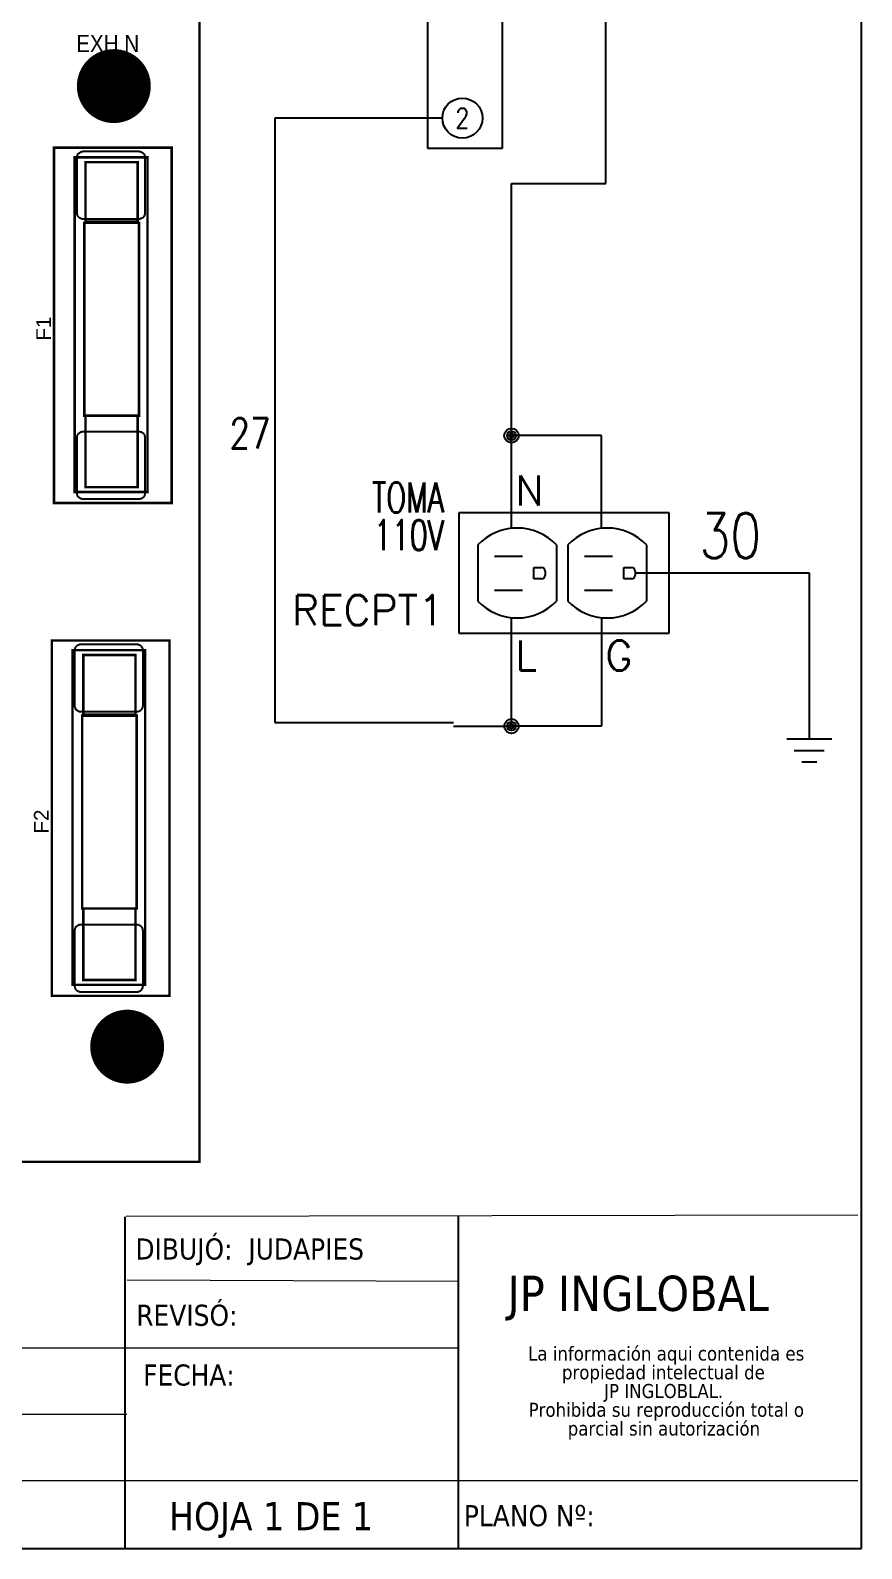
# Model space of a CAD drawing. Header units: inches. Extents: x 15 to 148, y 10 to 111.
# Drawn here: x 142.47 to 147.66, y 94.57 to 104.06 of the extents above; entities that cross this region are included whole.
import ezdxf
from ezdxf.enums import TextEntityAlignment as Align

# ---------------------------------------------------------------- set-up
doc = ezdxf.new("R2010")
doc.units = ezdxf.units.IN
doc.header["$MEASUREMENT"] = 0
doc.linetypes.add('CENTERX2', pattern=[20.32, 12.7, -2.54, 2.54, -2.54])
for name, color, linetype in [('BLK_12AWG', 7, 'Continuous'), ('CONTORNO', 179, 'Continuous'), ('DESC', 250, 'Continuous'), ('SYMS', 7, 'Continuous'), ('TAGS', 250, 'Continuous'), ('TERMS', 250, 'Continuous')]:
    doc.layers.add(name, color=color, linetype=linetype)
doc.layers.add('WIRENO', color=5, linetype='Continuous', true_color=0x0000ff)
doc.styles.add('SLDTEXTSTYLE0', font='tahoma.ttf')
doc.styles.add('SLDTEXTSTYLE1', font='tahomabd.ttf')
doc.styles.add('WD', font='romans.shx')

# ---------------------------------------------------------------- blocks, each defined once
blk = doc.blocks.new('VCN1RDUP')
for p, q in [((-0.2188, 0.25), (-0.2188, -0.25)), ((0.6562, 0.25), (-0.2188, 0.25)), ((0.6562, -0.25), (0.6562, 0.25)), ((-0.1404, 0.117), (-0.1404, -0.117)), ((-0.071, 0.0695), (0.0461, 0.0695)), ((0.1872, 0.117), (0.1872, -0.117)), ((0.2346, 0.117), (0.2346, -0.117)), ((0.304, 0.0695), (0.4211, 0.0695)), ((0.5622, 0.117), (0.5622, -0.117)), ((0.093, -0.0242), (0.093, 0.0226)), ((0.093, 0.0226), (0.1249, 0.0226)), ((0.1399, 0.0076), (0.1399, -0.0092)), ((0.468, -0.0242), (0.468, 0.0226)), ((0.468, 0.0226), (0.4999, 0.0226)), ((0.5149, 0.0076), (0.5149, -0.0092)), ((0.1249, -0.0242), (0.093, -0.0242)), ((0.4999, -0.0242), (0.468, -0.0242)), ((-0.071, -0.0711), (0.0461, -0.0711)), ((0.304, -0.0711), (0.4211, -0.0711)), ((-0.2188, -0.25), (0.6562, -0.25))]:
    blk.add_line(p, q)
for centre, radius, start, end in [((0.0234, -0.039), 0.2262, 43.60282, 136.39718), ((0.3984, -0.039), 0.2262, 43.60282, 136.39718), ((0.1249, 0.0076), 0.015, 0, 90), ((0.4999, 0.0076), 0.015, 0, 90), ((0.1249, -0.0092), 0.015, 270, 0), ((0.4999, -0.0092), 0.015, 270, 0), ((0.0234, 0.039), 0.2262, 223.60282, 316.39718), ((0.3984, 0.039), 0.2262, 223.60282, 316.39718)]:
    blk.add_arc(centre, radius, start, end)
at = {"style": 'WD'}
for tag, width, p in [('INST', 0.7, (-0.2812, 0.5775)), ('LOC', 0.7, (-0.2812, 0.4079)), ('DESC1', 0.7, (-0.2812, 0.2516)), ('DESC2', 0.7, (-0.2812, 0.0954)), ('RATING1', 0.9, (-0.2812, -0.0609))]:
    blk.add_attdef(tag, text='', height=0.125, dxfattribs=dict(at, width=width)).set_placement(p, align=Align.RIGHT)
at = {"linetype": 'Continuous', "style": 'WD', "flags": 8}
for tag, p in [('TERM02', (0.0157, 0.2812)), ('TERM05', (0.3907, 0.2812)), ('TERM06', (0.5866, 0.0802))]:
    blk.add_attdef(tag, p, '', height=0.125, dxfattribs=at)
at = {"linetype": 'Continuous', "style": 'WD', "flags": 9}
for tag, p in [('ASSYCODE', (-0.0714, 0.23)), ('CAT', (-0.1082, 0.2297)), ('MFG', (-0.0887, 0.2278))]:
    blk.add_attdef(tag, text='', height=0.01, rotation=90, dxfattribs=at).set_placement(p, align=Align.CENTER)
at = {"style": 'WD', "flags": 9}
blk.add_attdef('FAMILY', (-0.1523, 0.2047), '', height=0.01, rotation=90, dxfattribs=at)
at = {"style": 'WD', "flags": 1}
for tag, p in [('X2TERM02', (0, 0.1875)), ('X2TERM05', (0.375, 0.1875)), ('X1TERM03', (0.1404, 0.0003)), ('X1TERM06', (0.5154, 0.0003)), ('X8TERM01', (0, -0.1875)), ('X8TERM04', (0.375, -0.1875))]:
    blk.add_attdef(tag, p, '', height=0.0125, dxfattribs=at)
at = {"style": 'WD'}
blk.add_attdef('TAG1', text='', height=0.125, dxfattribs=at).set_placement((-0.2812, -0.2171), align=Align.RIGHT)
at = {"linetype": 'Continuous', "style": 'WD', "flags": 8}
for tag, p in [('TERM01', (0.0157, -0.2812)), ('TERM04', (0.3907, -0.2812))]:
    blk.add_attdef(tag, text='', height=0.125, dxfattribs=at).set_placement(p, align=Align.TOP_LEFT)
blk = doc.blocks.new('WDDOT')
for radius in [0.03, 0.0187, 0.00929]:
    blk.add_circle((0, 0), radius)
blk = doc.blocks.new('VGND2')
for p, q in [((0.09375, 0), (-0.09375, 0)), ((-0.0625, -0.046875), (0.0625, -0.046875)), ((-0.03125, -0.09375), (0.03125, -0.09375))]:
    blk.add_line(p, q)
at = {"style": 'WD', "flags": 1}
blk.add_attdef('X2TERM01', (0, 0), '', height=0.01, dxfattribs=at)
blk = doc.blocks.new('SW_NOTE_2')
at = {"layer": 'CONTORNO', "color": 0, "char_height": 1.0583, "attachment_point": 2, "style": 'SLDTEXTSTYLE0'}
for s, insert in [('La información aqui contenida es ', (10.29, 1.34)), ('propiedad intelectual de', (10.08, -0.07)), ('JP INGLOBLAL.', (10.1, -1.48)), ('Prohibida su reproducción total o ', (10.3, -2.89)), ('parcial sin autorización', (10.12, -4.3))]:
    blk.add_mtext(s, dxfattribs=dict(at, insert=insert))
blk = doc.blocks.new('VDV1T6')
for p, q in [((-0.1094, 0.3438), (-0.1094, -0.3438)), ((0.125, 0.3438), (-0.1094, 0.3438)), ((0.125, -0.3438), (0.125, 0.3438)), ((-0.1094, -0.3438), (0.125, -0.3438))]:
    blk.add_line(p, q)
for centre in [(0, 0.25), (0, -0.25)]:
    blk.add_circle(centre, 0.0625)
at = {"style": 'WD'}
for tag, p, width in [('INST', (0.1774, 0.5595), 0.7), ('LOC', (0.1774, 0.3899), 0.7), ('TAG1', (0.1719, 0.2336), 0.8), ('DESC1', (0.1719, 0.0774), 0.7), ('DESC2', (0.1719, -0.0789), 0.7), ('RATING1', (0.1875, -0.2351), 0.7), ('RATING2', (0.1875, -0.3914), 0.7), ('XREF', (0.1719, -0.5476), 0.7)]:
    blk.add_attdef(tag, p, '', height=0.125, dxfattribs=dict(at, width=width))
at = {"style": 'WD', "flags": 1}
for tag, p in [('X2TERM02', (0, 0.3125)), ('X4TERM02', (-0.0625, 0.25)), ('X1TERM02', (0.0625, 0.25)), ('X4TERM01', (-0.0625, -0.25)), ('X1TERM01', (0.0625, -0.25)), ('X8TERM01', (0, -0.3125))]:
    blk.add_attdef(tag, p, '', height=0.0125, dxfattribs=at)
at = {"linetype": 'Continuous', "style": 'WD', "width": 0.8, "flags": 8}
for tag, p in [('TERM02', (0, 0.25)), ('TERM01', (0, -0.25))]:
    blk.add_attdef(tag, text='', height=0.0625, dxfattribs=at).set_placement(p, align=Align.MIDDLE)
at = {"style": 'WD', "flags": 9}
blk.add_attdef('FAMILY', text='', height=0.01, dxfattribs=at).set_placement((0.1978, -0.0646), align=Align.CENTER)
at = {"linetype": 'Continuous', "style": 'WD', "flags": 1}
for tag, p in [('MFG', (0.2031, -0.0939)), ('CAT', (0.2031, -0.0751))]:
    blk.add_attdef(tag, text='', height=0.01, dxfattribs=at).set_placement(p, align=Align.MIDDLE)
at = {"linetype": 'Continuous', "style": 'WD', "flags": 9}
blk.add_attdef('ASSYCODE', text='', height=0.01, dxfattribs=at).set_placement((0.2031, -0.1094), align=Align.CENTER)
blk = doc.blocks.new('WD_WNV')
at = {"style": 'WD', "flags": 1}
for tag, p in [('W01USER', (-0.0625, 0.0938)), ('W02USER', (-0.0625, 0.0859)), ('W03USER', (-0.0625, 0.0781)), ('W04USER', (-0.0625, 0.0703)), ('W05USER', (-0.0625, 0.0625)), ('W06USER', (-0.0625, 0.0547)), ('W07USER', (-0.0625, 0.0469)), ('W08USER', (-0.0625, 0.0391)), ('W09USER', (-0.0625, 0.0312)), ('W10USER', (-0.0625, 0.0234))]:
    blk.add_attdef(tag, text='', height=0.005, dxfattribs=at).set_placement(p, align=Align.CENTER)
at = {"linetype": 'Continuous', "style": 'WD', "width": 0.8}
blk.add_attdef('WIRENO', text='', height=0.125, dxfattribs=at).set_placement((-0.05, 0), align=Align.MIDDLE_RIGHT)
blk = doc.blocks.new('WD_WNH')
at = {"linetype": 'Continuous', "style": 'WD', "width": 0.8}
blk.add_attdef('WIRENO', text='', height=0.125, dxfattribs=at).set_placement((0, 0.0625), align=Align.CENTER)
at = {"style": 'WD', "flags": 1}
for tag, p in [('W01USER', (0, 0.0781)), ('W02USER', (0, 0.0703)), ('W03USER', (0, 0.0625)), ('W04USER', (0, 0.0547)), ('W05USER', (0, 0.0469)), ('W06USER', (0, 0.0391)), ('W07USER', (0, 0.0312)), ('W08USER', (0, 0.0234)), ('W09USER', (0, 0.0156)), ('W10USER', (0, 0.0078))]:
    blk.add_attdef(tag, text='', height=0.005, dxfattribs=at).set_placement(p, align=Align.CENTER)
blk = doc.blocks.new('EPAD')
at = {"const_width": 0.5}
blk.add_lwpolyline([(-0.25, 0, 1), (0.25, 0, 1)], format="xyb", close=True, dxfattribs=at)
blk = doc.blocks.new('CEGHHMI')
at = {"const_width": 0.008}
for points in [[(116.8256, 102.1279), (124.6606, 102.1279), (124.6606, 106.2617), (116.8256, 106.2617), (116.8256, 102.1279)], [(116.8256, 102.1279), (124.6606, 102.1279), (124.6606, 106.2617), (116.8256, 106.2617), (116.8256, 102.1279)], [(116.8256, 102.1279), (124.6606, 102.1279), (124.6606, 106.2617), (116.8256, 106.2617), (116.8256, 102.1279)], [(124.1887, 104.2668), (124.5706, 104.2668), (124.5706, 105.4203), (124.1887, 105.4203), (124.1887, 104.2668)], [(124.1887, 104.2668), (124.5706, 104.2668), (124.5706, 105.4203), (124.1887, 105.4203), (124.1887, 104.2668)], [(124.1887, 104.2668), (124.5706, 104.2668), (124.5706, 105.4203), (124.1887, 105.4203), (124.1887, 104.2668)], [(124.2556, 104.3022), (124.4918, 104.3022), (124.4918, 105.3888), (124.2556, 105.3888), (124.2556, 104.3022)], [(124.2556, 104.3022), (124.4918, 104.3022), (124.4918, 105.3888), (124.2556, 105.3888), (124.2556, 104.3022)], [(124.2556, 104.3022), (124.4918, 104.3022), (124.4918, 105.3888), (124.2556, 105.3888), (124.2556, 104.3022)], [(124.291, 105.1802), (124.4603, 105.1802), (124.4603, 105.3731), (124.291, 105.3731), (124.291, 105.1802)], [(124.291, 105.1802), (124.4603, 105.1802), (124.4603, 105.3731), (124.291, 105.3731), (124.291, 105.1802)], [(124.291, 105.1802), (124.4603, 105.1802), (124.4603, 105.3731), (124.291, 105.3731), (124.291, 105.1802)], [(124.2871, 104.5503), (124.4643, 104.5503), (124.4643, 105.1762), (124.2871, 105.1762), (124.2871, 104.5503)], [(124.2871, 104.5503), (124.4643, 104.5503), (124.4643, 105.1762), (124.2871, 105.1762), (124.2871, 104.5503)], [(124.2871, 104.5503), (124.4643, 104.5503), (124.4643, 105.1762), (124.2871, 105.1762), (124.2871, 104.5503)], [(124.291, 104.318), (124.4603, 104.318), (124.4603, 104.5503), (124.291, 104.5503), (124.291, 104.318)], [(124.291, 104.318), (124.4603, 104.318), (124.4603, 104.5503), (124.291, 104.5503), (124.291, 104.318)], [(124.291, 104.318), (124.4603, 104.318), (124.4603, 104.5503), (124.291, 104.5503), (124.291, 104.318)], [(124.1815, 102.6669), (124.5634, 102.6669), (124.5634, 103.8204), (124.1815, 103.8204), (124.1815, 102.6669)], [(124.1815, 102.6669), (124.5634, 102.6669), (124.5634, 103.8204), (124.1815, 103.8204), (124.1815, 102.6669)], [(124.1815, 102.6669), (124.5634, 102.6669), (124.5634, 103.8204), (124.1815, 103.8204), (124.1815, 102.6669)], [(124.2484, 102.7023), (124.4846, 102.7023), (124.4846, 103.7889), (124.2484, 103.7889), (124.2484, 102.7023)], [(124.2484, 102.7023), (124.4846, 102.7023), (124.4846, 103.7889), (124.2484, 103.7889), (124.2484, 102.7023)], [(124.2484, 102.7023), (124.4846, 102.7023), (124.4846, 103.7889), (124.2484, 103.7889), (124.2484, 102.7023)], [(124.2839, 103.5803), (124.4532, 103.5803), (124.4532, 103.7732), (124.2839, 103.7732), (124.2839, 103.5803)], [(124.2839, 103.5803), (124.4532, 103.5803), (124.4532, 103.7732), (124.2839, 103.7732), (124.2839, 103.5803)], [(124.2839, 103.5803), (124.4532, 103.5803), (124.4532, 103.7732), (124.2839, 103.7732), (124.2839, 103.5803)], [(124.2799, 102.9503), (124.4571, 102.9503), (124.4571, 103.5763), (124.2799, 103.5763), (124.2799, 102.9503)], [(124.2799, 102.9503), (124.4571, 102.9503), (124.4571, 103.5763), (124.2799, 103.5763), (124.2799, 102.9503)], [(124.2799, 102.9503), (124.4571, 102.9503), (124.4571, 103.5763), (124.2799, 103.5763), (124.2799, 102.9503)], [(124.2839, 102.7181), (124.4532, 102.7181), (124.4532, 102.9503), (124.2839, 102.9503), (124.2839, 102.7181)], [(124.2839, 102.7181), (124.4532, 102.7181), (124.4532, 102.9503), (124.2839, 102.9503), (124.2839, 102.7181)], [(124.2839, 102.7181), (124.4532, 102.7181), (124.4532, 102.9503), (124.2839, 102.9503), (124.2839, 102.7181)]]:
    blk.add_lwpolyline(points, dxfattribs=at)
for points in [[(124.2637, 105.2083), (124.2637, 105.3883), (124.2638, 105.3904), (124.2641, 105.3924), (124.2646, 105.3943), (124.2652, 105.3962), (124.2661, 105.3979), (124.2671, 105.3996), (124.2682, 105.4011), (124.2695, 105.4025), (124.2709, 105.4038), (124.2724, 105.4049), (124.2741, 105.4059), (124.2758, 105.4067), (124.2777, 105.4074), (124.2796, 105.4079), (124.2816, 105.4082), (124.2837, 105.4083), (124.4637, 105.4083), (124.4658, 105.4082), (124.4678, 105.4079), (124.4697, 105.4074), (124.4716, 105.4067), (124.4733, 105.4059), (124.475, 105.4049), (124.4765, 105.4038), (124.4779, 105.4025), (124.4792, 105.4011), (124.4803, 105.3996), (124.4813, 105.3979), (124.4822, 105.3962), (124.4828, 105.3943), (124.4833, 105.3924), (124.4836, 105.3904), (124.4837, 105.3883), (124.4837, 105.2083), (124.4836, 105.2062), (124.4833, 105.2042), (124.4828, 105.2023), (124.4822, 105.2004), (124.4813, 105.1987), (124.4803, 105.197), (124.4792, 105.1955), (124.4779, 105.1941), (124.4765, 105.1928), (124.475, 105.1916), (124.4733, 105.1907), (124.4716, 105.1898), (124.4697, 105.1892), (124.4678, 105.1887), (124.4658, 105.1884), (124.4637, 105.1883), (124.2837, 105.1883), (124.2816, 105.1884), (124.2796, 105.1887), (124.2777, 105.1892), (124.2758, 105.1898), (124.2741, 105.1907), (124.2724, 105.1916), (124.2709, 105.1928), (124.2695, 105.1941), (124.2682, 105.1955), (124.2671, 105.197), (124.2661, 105.1987), (124.2652, 105.2004), (124.2646, 105.2023), (124.2641, 105.2042), (124.2638, 105.2062), (124.2637, 105.2083)], [(124.2637, 104.2988), (124.2637, 104.4788), (124.2638, 104.4809), (124.2641, 104.4829), (124.2646, 104.4849), (124.2652, 104.4867), (124.2661, 104.4885), (124.2671, 104.4901), (124.2682, 104.4916), (124.2695, 104.4931), (124.2709, 104.4943), (124.2724, 104.4955), (124.2741, 104.4965), (124.2758, 104.4973), (124.2777, 104.498), (124.2796, 104.4984), (124.2816, 104.4987), (124.2837, 104.4988), (124.4637, 104.4988), (124.4658, 104.4987), (124.4678, 104.4984), (124.4697, 104.498), (124.4716, 104.4973), (124.4733, 104.4965), (124.475, 104.4955), (124.4765, 104.4943), (124.4779, 104.4931), (124.4792, 104.4916), (124.4803, 104.4901), (124.4813, 104.4885), (124.4822, 104.4867), (124.4828, 104.4849), (124.4833, 104.4829), (124.4836, 104.4809), (124.4837, 104.4788), (124.4837, 104.2988), (124.4836, 104.2968), (124.4833, 104.2947), (124.4828, 104.2928), (124.4822, 104.291), (124.4813, 104.2892), (124.4803, 104.2876), (124.4792, 104.286), (124.4779, 104.2846), (124.4765, 104.2833), (124.475, 104.2822), (124.4733, 104.2812), (124.4716, 104.2804), (124.4697, 104.2797), (124.4678, 104.2792), (124.4658, 104.2789), (124.4637, 104.2788), (124.2837, 104.2788), (124.2816, 104.2789), (124.2796, 104.2792), (124.2777, 104.2797), (124.2758, 104.2804), (124.2741, 104.2812), (124.2724, 104.2822), (124.2709, 104.2833), (124.2695, 104.2846), (124.2682, 104.286), (124.2671, 104.2876), (124.2661, 104.2892), (124.2652, 104.291), (124.2646, 104.2928), (124.2641, 104.2947), (124.2638, 104.2968), (124.2637, 104.2988)], [(124.2565, 103.6084), (124.2565, 103.7884), (124.2566, 103.7905), (124.2569, 103.7925), (124.2574, 103.7944), (124.2581, 103.7962), (124.2589, 103.798), (124.2599, 103.7996), (124.261, 103.8012), (124.2623, 103.8026), (124.2637, 103.8039), (124.2653, 103.805), (124.2669, 103.806), (124.2687, 103.8068), (124.2705, 103.8075), (124.2724, 103.808), (124.2745, 103.8083), (124.2765, 103.8084), (124.4565, 103.8084), (124.4586, 103.8083), (124.4606, 103.808), (124.4626, 103.8075), (124.4644, 103.8068), (124.4662, 103.806), (124.4678, 103.805), (124.4693, 103.8039), (124.4708, 103.8026), (124.472, 103.8012), (124.4732, 103.7996), (124.4742, 103.798), (124.475, 103.7962), (124.4757, 103.7944), (124.4761, 103.7925), (124.4764, 103.7905), (124.4765, 103.7884), (124.4765, 103.6084), (124.4764, 103.6063), (124.4761, 103.6043), (124.4757, 103.6024), (124.475, 103.6005), (124.4742, 103.5988), (124.4732, 103.5971), (124.472, 103.5956), (124.4708, 103.5942), (124.4693, 103.5929), (124.4678, 103.5917), (124.4662, 103.5907), (124.4644, 103.5899), (124.4626, 103.5893), (124.4606, 103.5888), (124.4586, 103.5885), (124.4565, 103.5884), (124.2765, 103.5884), (124.2745, 103.5885), (124.2724, 103.5888), (124.2705, 103.5893), (124.2687, 103.5899), (124.2669, 103.5907), (124.2653, 103.5917), (124.2637, 103.5929), (124.2623, 103.5942), (124.261, 103.5956), (124.2599, 103.5971), (124.2589, 103.5988), (124.2581, 103.6005), (124.2574, 103.6024), (124.2569, 103.6043), (124.2566, 103.6063), (124.2565, 103.6084)], [(124.2565, 102.6989), (124.2565, 102.8789), (124.2566, 102.881), (124.2569, 102.883), (124.2574, 102.8849), (124.2581, 102.8868), (124.2589, 102.8885), (124.2599, 102.8902), (124.261, 102.8917), (124.2623, 102.8931), (124.2637, 102.8944), (124.2653, 102.8956), (124.2669, 102.8966), (124.2687, 102.8974), (124.2705, 102.898), (124.2724, 102.8985), (124.2745, 102.8988), (124.2765, 102.8989), (124.4565, 102.8989), (124.4586, 102.8988), (124.4606, 102.8985), (124.4626, 102.898), (124.4644, 102.8974), (124.4662, 102.8966), (124.4678, 102.8956), (124.4693, 102.8944), (124.4708, 102.8931), (124.472, 102.8917), (124.4732, 102.8902), (124.4742, 102.8885), (124.475, 102.8868), (124.4757, 102.8849), (124.4761, 102.883), (124.4764, 102.881), (124.4765, 102.8789), (124.4765, 102.6989), (124.4764, 102.6968), (124.4761, 102.6948), (124.4757, 102.6929), (124.475, 102.6911), (124.4742, 102.6893), (124.4732, 102.6877), (124.472, 102.6861), (124.4708, 102.6847), (124.4693, 102.6834), (124.4678, 102.6823), (124.4662, 102.6813), (124.4644, 102.6805), (124.4626, 102.6798), (124.4606, 102.6793), (124.4586, 102.679), (124.4565, 102.6789), (124.2765, 102.6789), (124.2745, 102.679), (124.2724, 102.6793), (124.2705, 102.6798), (124.2687, 102.6805), (124.2669, 102.6813), (124.2653, 102.6823), (124.2637, 102.6834), (124.2623, 102.6847), (124.261, 102.6861), (124.2599, 102.6877), (124.2589, 102.6893), (124.2581, 102.6911), (124.2574, 102.6929), (124.2569, 102.6948), (124.2566, 102.6968), (124.2565, 102.6989)]]:
    blk.add_lwpolyline(points, close=True)
at = {"xscale": 0.24, "yscale": 0.24}
for p in [(124.3828, 105.62), (124.4261, 102.5019)]:
    blk.add_blockref('EPAD', p, dxfattribs=at)
at = {"width": 0.892857}
blk.add_text('EXH N', height=0.056, dxfattribs=at).set_placement((124.2608, 105.7302))
blk.add_text('EXH N', height=0.056, dxfattribs=at).set_placement((124.2608, 105.7302))
blk.add_text('EXH N', height=0.056, dxfattribs=at).set_placement((124.2608, 105.7302))
at = {"width": 1.041667}
for s, p in [('F1', (124.1787, 104.7936)), ('F1', (124.1787, 104.7936)), ('F1', (124.1787, 104.7936)), ('F2', (124.1715, 103.1936)), ('F2', (124.1715, 103.1936)), ('F2', (124.1715, 103.1936))]:
    blk.add_text(s, height=0.048, rotation=90, dxfattribs=at).set_placement(p)

msp = doc.modelspace()

# ---------------------------------------------------------------- linework, layer by layer
at = {"color": 7, "linetype": 'Continuous'}
for p, q in [((147.6602, 94.5738), (147.6602, 110.7588)), ((126.9102, 94.5738), (147.6602, 94.5738))]:
    msp.add_line(p, q, dxfattribs=at)
at = {"color": 7, "linetype": 'CENTERX2', "lineweight": 0}
for p, q in [((147.6602, 97.9912), (147.6602, 94.5738)), ((136.8435, 94.5755), (147.637, 94.5755))]:
    msp.add_line(p, q, dxfattribs=at)
at = {"color": 7, "linetype": 'Continuous', "lineweight": 0}
for p, q in [((147.637, 96.6563), (143.0675, 96.6479)), ((145.147, 96.2413), (143.073, 96.2494)), ((145.147, 95.8263), (136.8465, 95.8263)), ((143.0721, 95.4113), (136.8465, 95.4113)), ((147.637, 94.9963), (136.8465, 94.9963))]:
    msp.add_line(p, q, dxfattribs=at)
at = {"layer": 'BLK_12AWG'}
for p, q in [((146.0629, 103.0989), (146.0629, 104.6503)), ((145.042, 103.507), (143.9964, 103.507)), ((143.9964, 103.507), (143.9964, 99.7324)), ((145.4735, 100.9475), (145.4735, 103.0989)), ((145.4735, 103.0989), (146.0629, 103.0989)), ((145.5272, 101.5243), (145.4735, 101.5243)), ((146.036, 101.5246), (145.5272, 101.5246)), ((146.036, 100.9475), (146.036, 101.5246)), ((146.2466, 100.6667), (147.3331, 100.6667)), ((147.3331, 100.6667), (147.3331, 99.6283)), ((145.4735, 99.71), (145.4735, 100.385)), ((146.036, 100.385), (146.036, 99.71)), ((143.9964, 99.7324), (145.1108, 99.7324)), ((145.1108, 99.71), (145.4735, 99.71)), ((146.036, 99.71), (145.4735, 99.71)), ((143.0615, 94.5763), (143.0615, 96.6449)), ((145.1434, 94.579), (145.1434, 96.6477))]:
    msp.add_line(p, q, dxfattribs=at)

# ---------------------------------------------------------------- block references
at = {"layer": 'BLK_12AWG', "xscale": 1.92375, "yscale": 1.92375, "zscale": 1.92375}
msp.add_blockref('CEGHHMI', (-96.2915, -99.4795), dxfattribs=at)
at = {"layer": 'CONTORNO', "color": 7, "xscale": 0.083, "yscale": 0.083, "zscale": 0.083}
msp.add_blockref('SW_NOTE_2', (145.5855, 95.7249), dxfattribs=at)
at = {"layer": 'SYMS'}
ref = msp.add_blockref('VDV1T6', (145.167, 104.007), dxfattribs=dict(at, xscale=2, yscale=2, zscale=2))
ref.add_attrib('TERM02', '1', dxfattribs={"layer": 'TERMS', "linetype": 'Continuous', "height": 0.125, "style": 'WD', "width": 0.8, "flags": 8}).set_placement((145.167, 104.507), align=Align.MIDDLE)
ref.add_attrib('TERM01', '2', dxfattribs={"layer": 'TERMS', "linetype": 'Continuous', "height": 0.125, "style": 'WD', "width": 0.8, "flags": 8}).set_placement((145.167, 103.507), align=Align.MIDDLE)
ref.add_attrib('TAG1', 'SSR1', (144.4012, 104.7769), dxfattribs={"layer": 'TAGS', "height": 0.25, "style": 'WD', "width": 0.8})
at = {"layer": 'SYMS', "xscale": 1.5, "yscale": 1.5, "zscale": 1.5}
for name, p in [('WDDOT', (145.4735, 101.5243)), ('WDDOT', (145.4735, 99.71)), ('VGND2', (147.3331, 99.6283))]:
    msp.add_blockref(name, p, dxfattribs=at)
at = {"layer": 'SYMS'}
ref = msp.add_blockref('VCN1RDUP', (145.4735, 100.6663), dxfattribs=dict(at, xscale=1.5, yscale=1.5, zscale=1.5))
ref.add_attrib('TERM04', 'G', dxfattribs={"layer": 'TERMS', "linetype": 'Continuous', "height": 0.1875, "style": 'WD', "flags": 8}).set_placement((146.0596, 100.2444), align=Align.TOP_LEFT)
ref.add_attrib('TERM01', 'L', dxfattribs={"layer": 'TERMS', "linetype": 'Continuous', "height": 0.1875, "style": 'WD', "flags": 8}).set_placement((145.4971, 100.2444), align=Align.TOP_LEFT)
ref.add_attrib('TERM02', 'N', (145.4971, 101.0882), dxfattribs={"layer": 'TERMS', "linetype": 'Continuous', "height": 0.1875, "style": 'WD', "flags": 8})
ref.add_attrib('DESC2', '110V', dxfattribs={"layer": 'DESC', "height": 0.1875, "style": 'WD', "width": 0.7}).set_placement((145.0516, 100.8093), align=Align.RIGHT)
ref.add_attrib('DESC1', 'TOMA', dxfattribs={"layer": 'DESC', "height": 0.1875, "style": 'WD', "width": 0.7}).set_placement((145.0516, 101.0437), align=Align.RIGHT)
ref.add_attrib('TAG1', 'RECPT1', dxfattribs={"layer": 'TAGS', "height": 0.1875, "style": 'WD'}).set_placement((145.0516, 100.3406), align=Align.RIGHT)
at = {"layer": 'WIRENO'}
ref = msp.add_blockref('WD_WNV', (144.0441, 101.5386), dxfattribs=dict(at, xscale=1.5, yscale=1.5, zscale=1.5))
ref.add_attrib('WIRENO', '27', dxfattribs={"linetype": 'Continuous', "height": 0.1875, "style": 'WD', "width": 0.8}).set_placement((143.9691, 101.5386), align=Align.MIDDLE_RIGHT)
ref = msp.add_blockref('WD_WNH', (146.8402, 100.6186), dxfattribs=dict(at, xscale=2.25, yscale=2.25, zscale=2.25))
ref.add_attrib('WIRENO', '30', dxfattribs={"linetype": 'Continuous', "height": 0.28125, "style": 'WD', "width": 0.8}).set_placement((146.8402, 100.7592), align=Align.CENTER)

# ---------------------------------------------------------------- texts
at = {"color": 7, "linetype": 'Continuous', "lineweight": 0, "attachment_point": 1, "style": 'SLDTEXTSTYLE0'}
for s, insert, char_height in [('REVISÓ:', (143.1301, 96.0971), 0.13176), ('FECHA:', (143.173, 95.7239), 0.13176), ('HOJA 1 DE 1', (143.3345, 94.864), 0.175683), ('PLANO Nº:', (145.1762, 94.8456), 0.13176)]:
    msp.add_mtext(s, dxfattribs=dict(at, insert=insert, char_height=char_height))
at = {"layer": 'CONTORNO', "color": 7, "insert": (143.1246, 96.511), "char_height": 0.131763, "attachment_point": 1, "style": 'SLDTEXTSTYLE0'}
msp.add_mtext('DIBUJÓ:  JUDAPIES', dxfattribs=at)
at = {"layer": 'CONTORNO', "insert": (145.4485, 96.2782), "char_height": 0.219604, "attachment_point": 1, "style": 'SLDTEXTSTYLE1'}
msp.add_mtext('JP INGLOBAL', dxfattribs=at)

doc.saveas('drawing.dxf')
